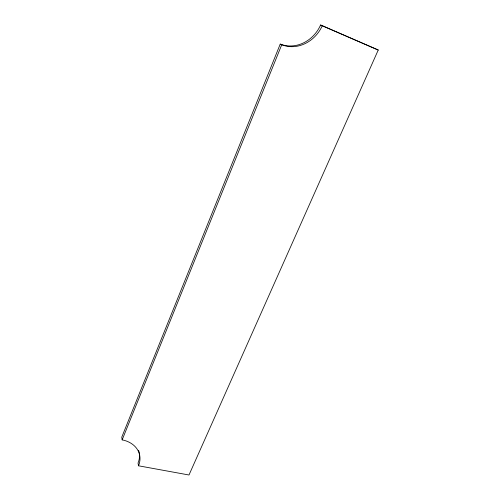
<?xml version="1.0" encoding="UTF-8"?>
<svg xmlns="http://www.w3.org/2000/svg" width="500" height="500" viewBox="0 0 500 500"><rect width="100%" height="100%" fill="white"/><g stroke="black" fill="none" stroke-linecap="round" stroke-linejoin="round"><path stroke-width="0.75" d="M280.225 44.119L121.756 437.2L122.156 439.875A26.994 21.275 -13.8 0 1 138.512 465.794L188.994 475L378.244 50.025L320.581 25C313.825 40.375 296.656 50.287 280.225 44.119C296.844 51.725 315.4 41.55 322.312 25.594M122.156 439.875L281.706 44.831M378.244 50.025L320.581 25M138.512 465.794L138.038 463.05A26.85 21.206 -13.7 0 0 139.488 454.725M138.588 450.3A26.85 21.206 -13.7 0 1 139.419 453.988"/></g></svg>
